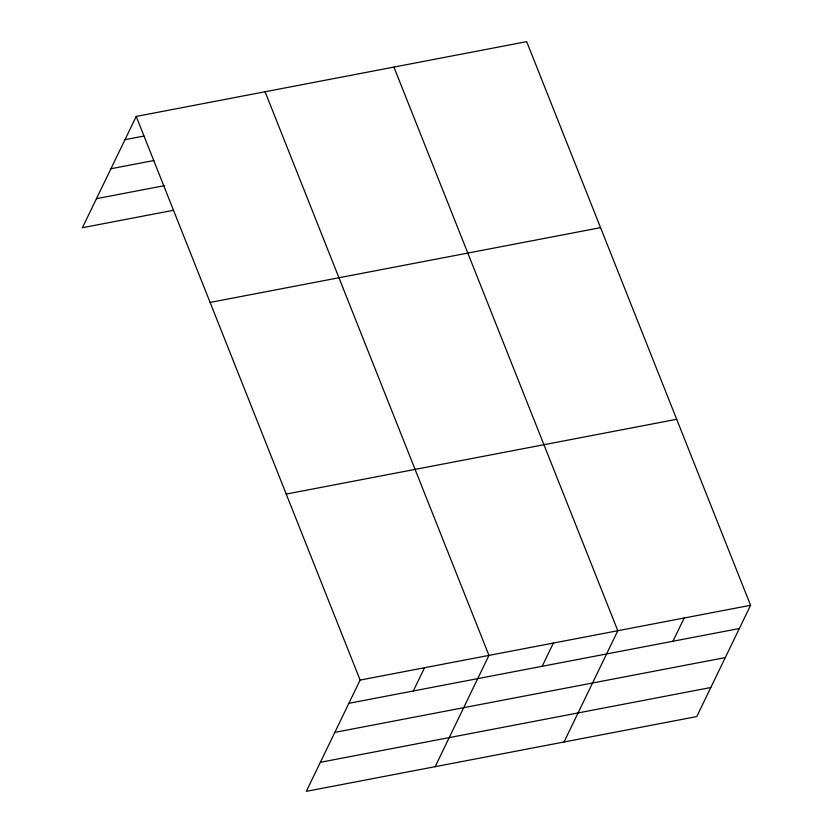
<?xml version="1.0" encoding="UTF-8"?>
<svg xmlns="http://www.w3.org/2000/svg" width="833" height="833" viewBox="0 0 833 833"><rect width="100%" height="100%" fill="white"/><g stroke="black" fill="none" stroke-linecap="round" stroke-linejoin="round"><path stroke-width="1.25" d="M136.227 116.433L360.116 680.072L306.325 791.35L696.773 716.567L750.575 605.289L526.675 41.65L136.227 116.433L82.425 227.711L173.379 210.291M413.303 690.974L424.538 667.733M435.17 766.672L488.961 655.394L265.071 91.755M542.158 666.296L553.393 643.055M564.024 741.995L617.815 630.716L393.926 67.077M672.96 641.243L684.195 618.003M124.981 139.684L143.932 136.05M110.945 168.735L153.897 160.509M96.472 198.66L164.684 185.603M210.103 302.431L600.562 227.648M286.229 494.073L676.688 419.291M360.116 680.072L750.575 605.289M348.881 703.312L739.329 628.53M334.835 732.363L725.293 657.581M320.361 762.299L710.82 687.517"/></g></svg>
